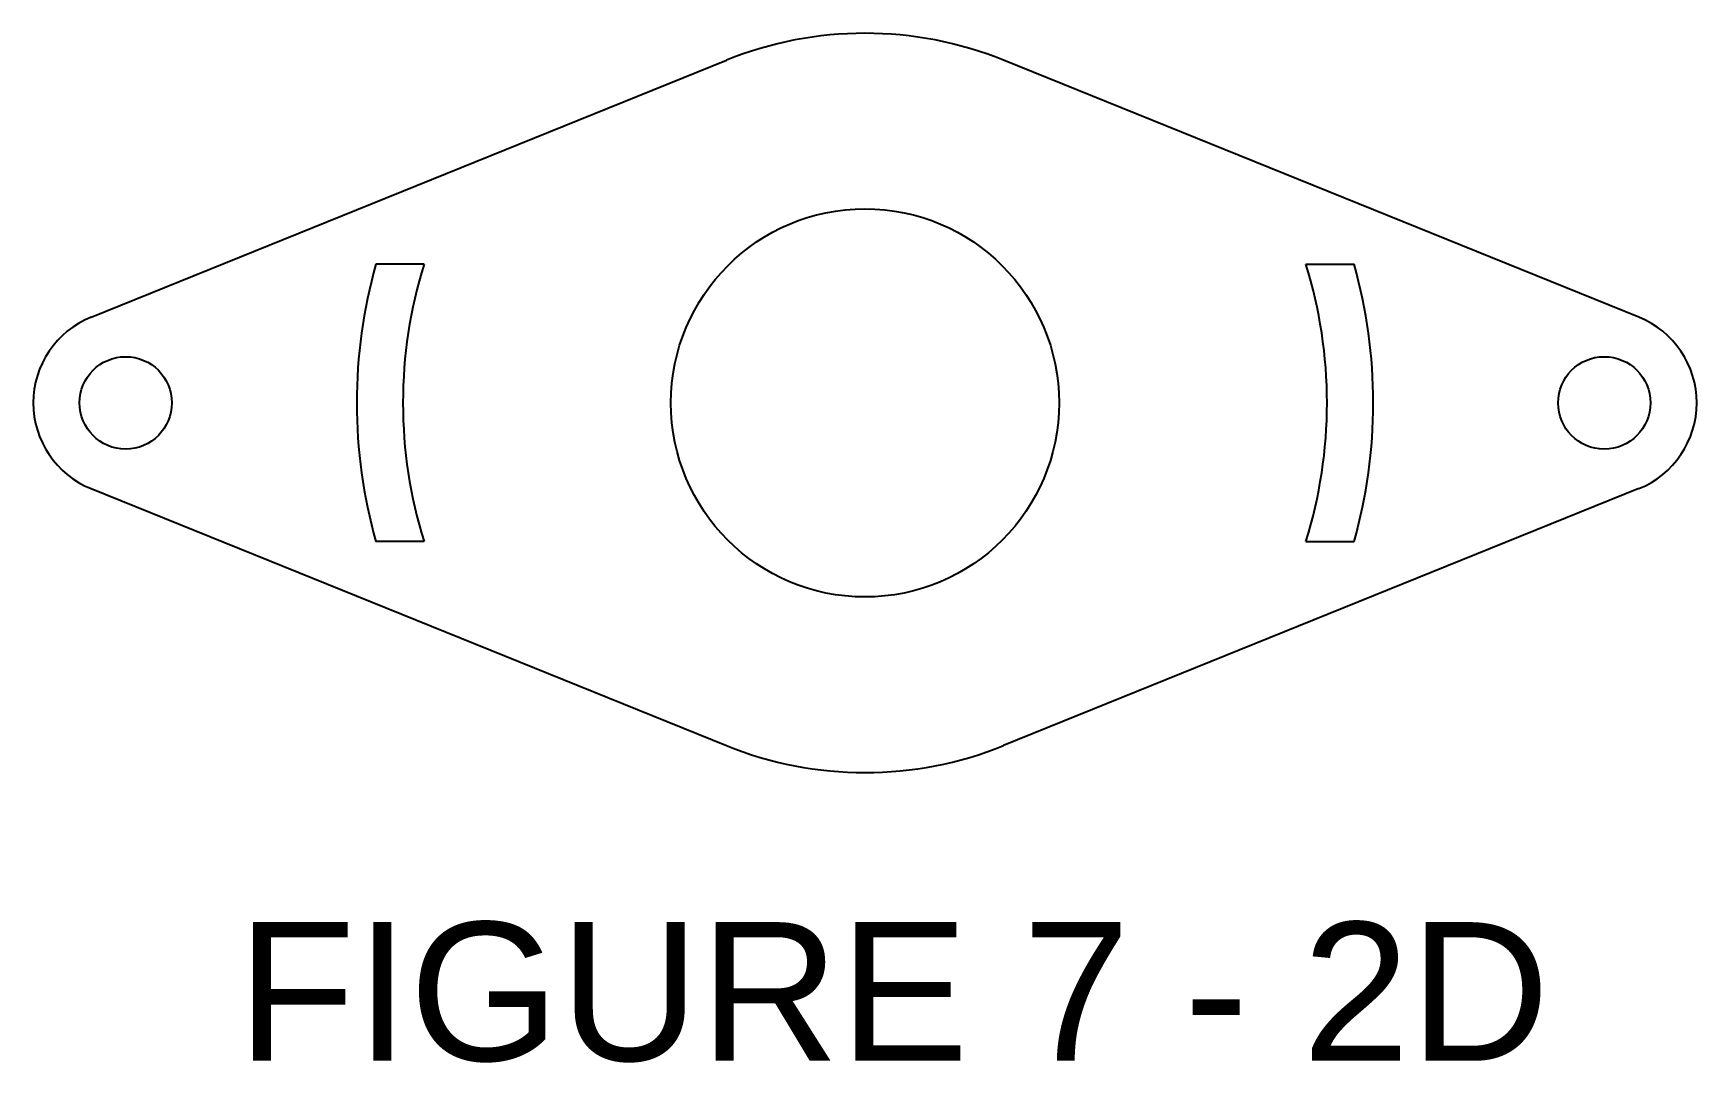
# Model space of a CAD drawing. Header units: inches. Extents: x 33.1 to 69.1, y 16.9 to 39.2.
import ezdxf

# ---------------------------------------------------------------- set-up
doc = ezdxf.new("R2010")
doc.units = ezdxf.units.IN
doc.header["$MEASUREMENT"] = 0
doc.styles.get("Standard").update_dxf_attribs({"font": 'arial.ttf'})

msp = doc.modelspace()

# ---------------------------------------------------------------- linework, layer by layer
for p, q in [((34.337, 33.049), (48.087, 38.611)), ((67.837, 33.049), (54.087, 38.611)), ((41.548, 34.195), (40.504, 34.195)), ((60.627, 34.195), (61.67, 34.195)), ((34.337, 29.341), (48.087, 23.778)), ((67.837, 29.341), (54.087, 23.778)), ((41.548, 28.195), (40.504, 28.195)), ((60.627, 28.195), (61.67, 28.195))]:
    msp.add_line(p, q)
for centre, radius in [((51.087, 31.195), 4.2), ((35.087, 31.195), 1), ((67.087, 31.195), 1)]:
    msp.add_circle(centre, radius)
for centre, radius, start, end in [((51.087, 31.195), 8, 67.9757, 112.0243), ((51.087, 31.195), 11, 164.1734, 195.8266), ((51.087, 31.195), 10, 162.5424, 197.4576), ((51.087, 31.195), 10, 342.5424, 17.4576), ((51.087, 31.195), 11, 344.1734, 15.8266), ((35.087, 31.195), 2, 112.0243, 247.9757), ((67.087, 31.195), 2, 292.0243, 67.9757), ((51.087, 31.195), 8, 247.9757, 292.0243)]:
    msp.add_arc(centre, radius, start, end)

# ---------------------------------------------------------------- texts
at = {"insert": (37.499, 19.959), "char_height": 3, "attachment_point": 1}
msp.add_mtext_dynamic_manual_height_columns('FIGURE 7 - 2D', width=235.26413, gutter_width=12.5, heights=[0], dxfattribs=at)

doc.saveas('drawing.dxf')
